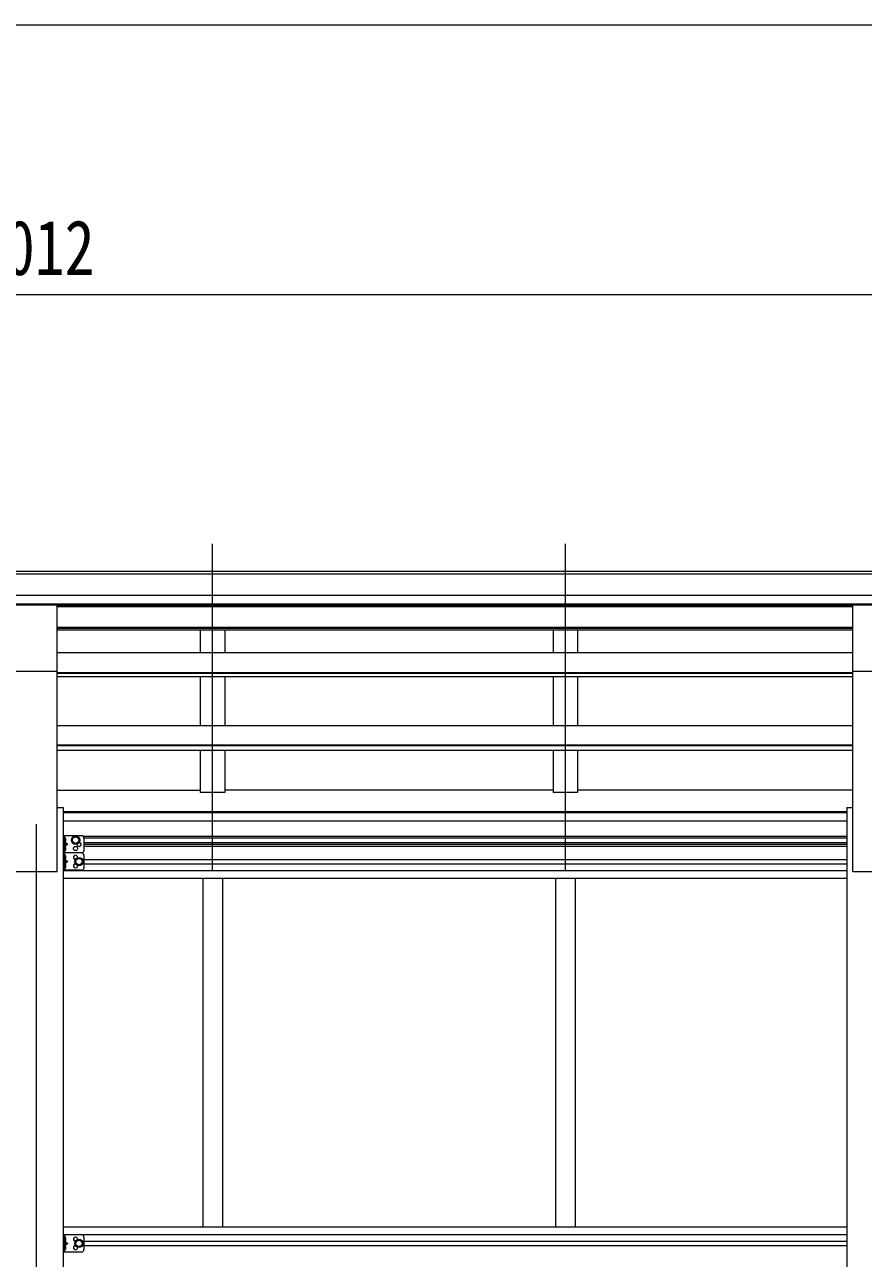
# Model space of a CAD drawing. Units: millimetres at full size; details may follow other scales. Extents: x -8385 to 8479, y -5853 to 5787.
# Drawn here: x -259 to 1443, y 196 to 2700 of the extents above; entities that cross this region are included whole.
import ezdxf
from ezdxf.enums import TextEntityAlignment as Align

# ---------------------------------------------------------------- set-up
doc = ezdxf.new("R2010")
doc.units = ezdxf.units.MM
doc.header["$LTSCALE"] = 30
for name, color, linetype, lineweight in [('0-1_本体', 4, 'Continuous', 9), ('0-2_部品', 7, 'Continuous', 9), ('0-8_PARTS2', 2, 'Continuous', 9), ('0-A_寸法', 6, 'Continuous', 9), ('1-1_GLASS', 4, 'Continuous', 9), ('1-2_GLASS_SEAL', 7, 'Continuous', 9)]:
    doc.layers.add(name, color=color, linetype=linetype, lineweight=lineweight)
doc.styles.add('ＭＳ ゴシック', font='')
doc.styles.get('ＭＳ ゴシック').set_extended_font_data('MS Gothic')

msp = doc.modelspace()

# ---------------------------------------------------------------- linework, layer by layer
at = {"layer": '0-1_本体'}
for p, q in [((-2735.51, 1590.33), (2263.49, 1590.33)), ((-2735.51, 1584.97), (2263.49, 1584.97)), ((-2735.51, 1541.45), (2263.49, 1541.45)), ((-2735.51, 1523.78), (2263.49, 1523.78)), ((-193.51, 1521.41), (1421.49, 1521.41)), ((-193.51, 1518.45), (1421.49, 1518.45)), ((96.99, 1521.41), (96.99, 1518.45)), ((146.99, 1521.41), (146.99, 1518.45)), ((812.99, 1521.41), (812.99, 1518.45)), ((862.99, 1521.41), (862.99, 1518.45)), ((-193.51, 1476.49), (1421.49, 1476.49)), ((-193.51, 1474.8), (1421.49, 1474.8)), ((-193.51, 1471.02), (1421.49, 1471.02)), ((96.99, 1471.02), (96.99, 1425.59)), ((146.99, 1471.02), (146.99, 1425.59)), ((812.99, 1471.02), (812.99, 1425.59)), ((862.99, 1471.02), (862.99, 1425.59)), ((-193.51, 1425.59), (1421.49, 1425.59)), ((-193.51, 980.8), (-193.51, 1387.75)), ((-193.51, 1385.01), (1421.49, 1385.01)), ((-193.51, 1383.32), (1421.49, 1383.32)), ((1421.49, 980.8), (1421.49, 1387.75)), ((-193.51, 1376.45), (1421.49, 1376.45)), ((96.99, 1376.45), (96.99, 1277.35)), ((146.99, 1376.45), (146.99, 1277.35)), ((812.99, 1376.45), (812.99, 1277.35)), ((862.99, 1376.45), (862.99, 1277.35)), ((-193.51, 1277.35), (1421.49, 1277.35)), ((-193.51, 1238.21), (1421.49, 1238.21)), ((-193.51, 1236.54), (1421.49, 1236.54)), ((-193.51, 1226.9), (1421.49, 1226.9)), ((96.99, 1226.9), (96.99, 1141.4)), ((812.99, 1226.9), (812.99, 1141.4)), ((-193.51, 1146.2), (96.99, 1146.2)), ((146.99, 1146.61), (812.99, 1146.61)), ((862.99, 1146.61), (1421.49, 1146.61)), ((-193.51, 1110.8), (-181.01, 1110.8)), ((-181.01, 1110.8), (-181.01, -1769.2)), ((-181.01, 1102.31), (1408.99, 1102.31)), ((1408.99, 1110.8), (1421.49, 1110.8)), ((1408.99, 1110.8), (1408.99, -1769.2)), ((-181.01, 1100.93), (1408.99, 1100.93)), ((-181.01, 1083.75), (1408.99, 1083.75)), ((-278.51, 980.8), (-193.51, 980.8)), ((1421.49, 980.8), (1506.49, 980.8))]:
    msp.add_line(p, q, dxfattribs=at)
for points in [[(146.99, 1226.9), (146.99, 1141.4), (96.99, 1141.4)], [(862.99, 1226.9), (862.99, 1141.4), (812.99, 1141.4)]]:
    msp.add_lwpolyline(points, dxfattribs=at)
at = {"layer": '0-2_部品'}
for p, q in [((-278.51, 1521.9), (-193.51, 1521.9)), ((-193.51, 1387.75), (-193.51, 1521.9)), ((1421.49, 1521.9), (1506.49, 1521.9)), ((1421.49, 1387.75), (1421.49, 1521.9)), ((-278.51, 1387.75), (-193.51, 1387.75)), ((1421.49, 1387.75), (1506.49, 1387.75))]:
    msp.add_line(p, q, dxfattribs=at)
at = {"layer": '0-8_PARTS2'}
for p, q in [((121.99, 983.13), (121.99, 1645.66)), ((837.99, 983.13), (837.99, 1645.66)), ((-236.01, 1076.93), (-236.01, -1869.21))]:
    msp.add_line(p, q, dxfattribs=at)
at = {"layer": '0-A_寸法'}
for p, q in [((-2762.01, 2699.58), (7301.99, 2699.58)), ((-2742.01, 2152.05), (2269.99, 2152.05))]:
    msp.add_line(p, q, dxfattribs=at)
at = {"layer": '1-1_GLASS'}
for p, q in [((-141.01, 1052.5), (1408.99, 1052.5)), ((-139.03, 1049), (1408.99, 1049)), ((-139.01, 1040), (1408.99, 1040)), ((-139.01, 1036.5), (1408.99, 1036.5)), ((1408.99, 1031.5), (-139.01, 1031.5)), ((-139.01, 1005.5), (1408.99, 1005.5)), ((-278.51, 980.79), (-193.51, 980.79)), ((-181.01, 983), (1408.99, 983)), ((-139.01, 996.5), (1408.99, 996.5)), ((1421.49, 980.79), (1506.49, 980.79)), ((-181.01, 967), (1408.99, 967)), ((101.99, 967), (101.99, 360)), ((141.99, 967), (141.99, 360)), ((817.99, 967), (817.99, 360)), ((857.99, 967), (857.99, 360)), ((101.99, 867.5), (101.99, 259.5)), ((141.99, 867.5), (141.99, 259.5)), ((817.99, 867.5), (817.99, 259.5)), ((857.99, 867.5), (857.99, 259.5)), ((-181.01, 259.5), (1408.99, 259.5)), ((-181.01, 244), (1408.99, 244)), ((-139.01, 230.5), (1408.99, 230.5)), ((-139.01, 221.5), (1408.99, 221.5))]:
    msp.add_line(p, q, dxfattribs=at)
at = {"layer": '1-2_GLASS_SEAL'}
for p, q in [((-181.01, 1053.5), (-181.01, 1018.5)), ((-144.01, 1053.5), (-181.01, 1053.5)), ((-178.51, 1053.5), (-178.51, 1018.5)), ((-178.01, 1041), (-178.51, 1041.09)), ((-178.51, 1036), (-171.51, 1036)), ((-178.01, 1049), (-177.21, 1048.86)), ((-178.01, 1041), (-177.21, 1041.14)), ((-178.01, 1031), (-177.21, 1030.86)), ((-139.01, 1048.5), (-139.01, 1023.5)), ((-144.01, 1018.5), (-181.01, 1018.5)), ((-178.01, 1023), (-178.51, 1023.09)), ((-178.51, 1018.5), (-178.51, 983.5)), ((-178.01, 1006), (-178.51, 1006.09)), ((-178.01, 1023), (-177.21, 1023.14)), ((-178.01, 1014), (-177.21, 1013.86)), ((-178.01, 1006), (-177.21, 1006.14)), ((-139.01, 1013.5), (-139.01, 988.5)), ((-144.01, 983.5), (-181.01, 983.5)), ((-178.51, 1001), (-171.51, 1001)), ((-178.01, 988), (-178.51, 988.09)), ((-178.01, 996), (-177.21, 995.86)), ((-178.01, 988), (-177.21, 988.14)), ((-181.01, 243.5), (-181.01, 208.5)), ((-144.01, 243.5), (-181.01, 243.5)), ((-178.51, 243.5), (-178.51, 208.5)), ((-178.01, 231), (-178.51, 231.09)), ((-178.51, 226), (-171.51, 226)), ((-178.01, 239), (-177.21, 238.86)), ((-178.01, 231), (-177.21, 231.14)), ((-139.01, 238.5), (-139.01, 213.5)), ((-144.01, 208.5), (-181.01, 208.5)), ((-178.01, 213), (-178.51, 213.09)), ((-178.01, 221), (-177.21, 220.86)), ((-178.01, 213), (-177.21, 213.14))]:
    msp.add_line(p, q, dxfattribs=at)
for points in [[(-156.01, 1036.99), (-162.51, 1040.75), (-162.51, 1048.25), (-156.01, 1052.01), (-149.51, 1048.25), (-149.51, 1040.75)], [(-149.01, 993.49), (-155.51, 997.25), (-155.51, 1004.75), (-149.01, 1008.51), (-142.51, 1004.75), (-142.51, 997.25)], [(-149.01, 218.49), (-155.51, 222.25), (-155.51, 229.75), (-149.01, 233.51), (-142.51, 229.75), (-142.51, 222.25)]]:
    msp.add_lwpolyline(points, close=True, dxfattribs=at)
for points in [[(-178.89, 1045), (-178.26, 1046.19), (-176.03, 1047.3)], [(-178.89, 1045), (-178.26, 1043.81), (-176.03, 1042.7)], [(-178.89, 1027), (-178.26, 1028.19), (-176.03, 1029.3)], [(-178.89, 1027), (-178.26, 1025.81), (-176.03, 1024.7)], [(-178.01, 1041), (-178.01, 1049), (-178.51, 1048.91), (-178.51, 1041.09)], [(-178.51, 1041), (-171.51, 1036), (-178.51, 1031)], [(-178.01, 1023), (-178.01, 1031), (-178.51, 1030.91), (-178.51, 1023.09)], [(-144.01, 1018.5), (-181.01, 1018.5), (-181.01, 983.5)], [(-178.89, 1010), (-178.26, 1011.19), (-176.03, 1012.3)], [(-178.89, 1010), (-178.26, 1008.81), (-176.03, 1007.7)], [(-178.01, 1006), (-178.01, 1014), (-178.51, 1013.91), (-178.51, 1006.09)], [(-178.51, 1006), (-171.51, 1001), (-178.51, 996)], [(-178.89, 992), (-178.26, 993.19), (-176.03, 994.3)], [(-178.89, 992), (-178.26, 990.81), (-176.03, 989.7)], [(-178.01, 988), (-178.01, 996), (-178.51, 995.91), (-178.51, 988.09)], [(-178.89, 235), (-178.26, 236.19), (-176.03, 237.3)], [(-178.89, 235), (-178.26, 233.81), (-176.03, 232.7)], [(-178.01, 231), (-178.01, 239), (-178.51, 238.91), (-178.51, 231.09)], [(-178.51, 231), (-171.51, 226), (-178.51, 221)], [(-178.89, 217), (-178.26, 218.19), (-176.03, 219.3)], [(-178.89, 217), (-178.26, 215.81), (-176.03, 214.7)], [(-178.01, 213), (-178.01, 221), (-178.51, 220.91), (-178.51, 213.09)]]:
    msp.add_lwpolyline(points, dxfattribs=at)
for centre, radius in [((-156.01, 1044.5), 8.5), ((-156.01, 1044.5), 7.5), ((-156.01, 1044.5), 6.5), ((-156.01, 1027.5), 4.25), ((-149.01, 1001), 8.5), ((-149.01, 1001), 7.5), ((-149.01, 1001), 6.5), ((-149.01, 226), 8.5), ((-149.01, 226), 7.5), ((-149.01, 226), 6.5)]:
    msp.add_circle(centre, radius, dxfattribs=at)
for centre, radius, start, end in [((-144.01, 1048.5), 5, 0, 90), ((-177.36, 1047.97), 0.9, 32.05588, 80), ((-177.36, 1042.03), 0.9, 280, 327.94412), ((-177.36, 1029.97), 0.9, 32.05588, 80), ((-182.11, 1045), 6.5, 327.94412, 32.05588), ((-182.11, 1027), 6.5, 327.94412, 32.05588), ((-149.01, 1036), 4.25, 173.70569, 85.23923), ((-177.36, 1024.03), 0.9, 280, 327.94412), ((-177.36, 1012.97), 0.9, 32.05588, 80), ((-177.36, 1007.03), 0.9, 280, 327.94412), ((-182.11, 1010), 6.5, 327.94412, 32.05588), ((-156.01, 1009.5), 4.25, 353.70569, 265.23923), ((-144.01, 1023.5), 5, 270, 0), ((-144.01, 1013.5), 5, 0, 90), ((-177.36, 994.97), 0.9, 32.05588, 80), ((-177.36, 989.03), 0.9, 280, 327.94412), ((-182.11, 992), 6.5, 327.94412, 32.05588), ((-156.01, 992.5), 4.25, 94.76077, 6.29431), ((-144.01, 988.5), 5, 270, 0), ((-177.36, 237.97), 0.9, 32.05588, 80), ((-177.36, 232.03), 0.9, 280, 327.94412), ((-182.11, 235), 6.5, 327.94412, 32.05588), ((-156.01, 234.5), 4.25, 353.70569, 265.23923), ((-144.01, 238.5), 5, 0, 90), ((-177.36, 219.97), 0.9, 32.05588, 80), ((-177.36, 214.03), 0.9, 280, 327.94412), ((-182.11, 217), 6.5, 327.94412, 32.05588), ((-156.01, 217.5), 4.25, 94.76077, 6.29431), ((-144.01, 213.5), 5, 270, 0)]:
    msp.add_arc(centre, radius, start, end, dxfattribs=at)

# ---------------------------------------------------------------- texts
at = {"layer": '0-A_寸法', "color": 7, "style": 'ＭＳ ゴシック', "width": 0.8}
msp.add_text('5012', height=111.4, dxfattribs=at).set_placement((-360.01, 2158.05), align=Align.BOTTOM_LEFT)

doc.saveas('drawing.dxf')
